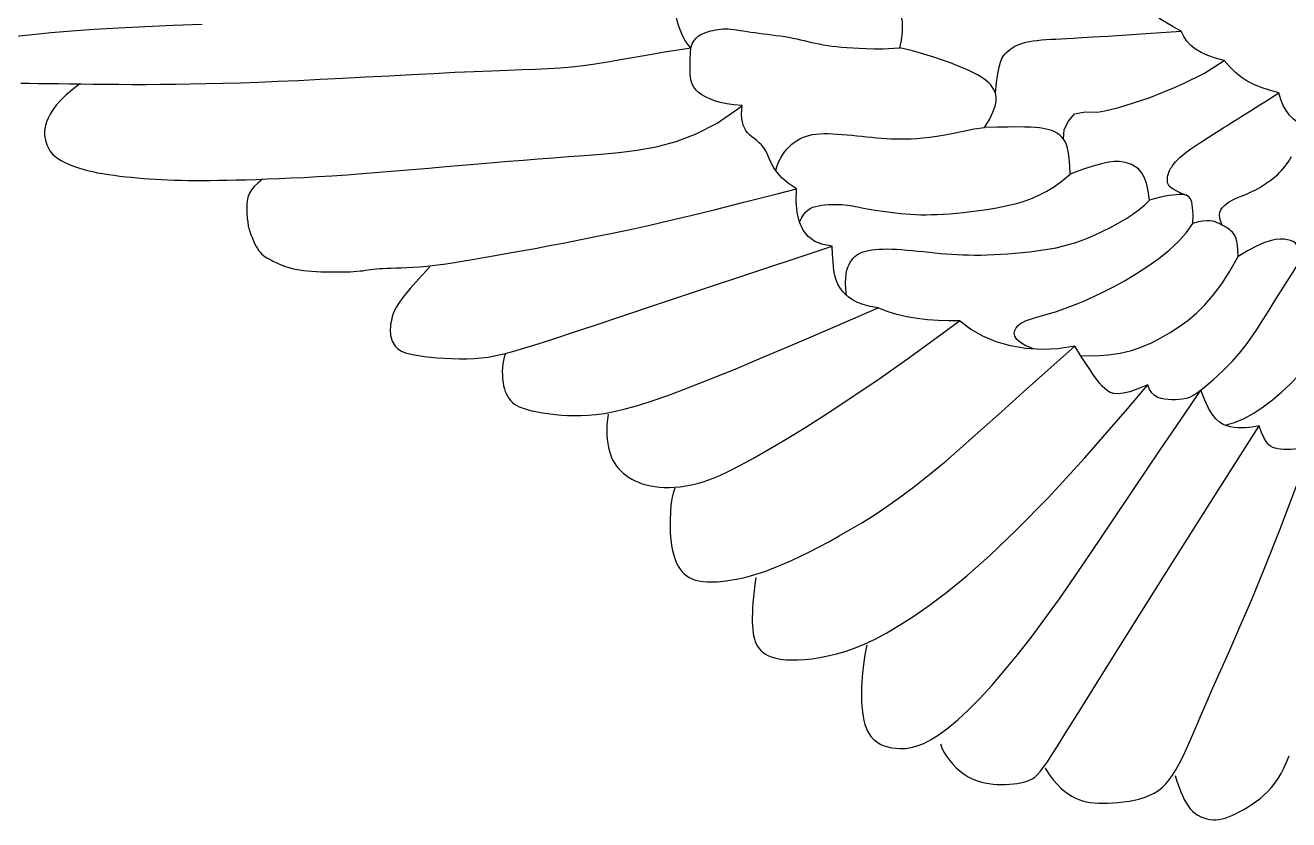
# Paper-space layout 'A0' of a CAD drawing. Header units: millimetres. Extents: x -364 to 825, y -1 to 840.
# Drawn here: x 647.309 to 651.196, y 91.16 to 93.603 of the extents above; entities that cross this region are included whole.
import ezdxf

# ---------------------------------------------------------------- set-up
doc = ezdxf.new("R2010")
doc.units = ezdxf.units.MM
doc.layers.add('ARQ_Vista 01', color=1, linetype='Continuous')

# ---------------------------------------------------------------- blocks, each defined once
blk = doc.blocks.new('BRASÃO ESTADO PARANÁ')
at = {"layer": 'ARQ_Vista 01'}
for points in [[(3244.259, -31011.296), (3245.036, -31011.21), (3245.899, -31011.127), (3246.851, -31011.048), (3247.896, -31010.973), (3249.036, -31010.905), (3250.27, -31010.845), (3251.572, -31010.79), (3252.912, -31010.741)], [(3285.327, -31011.832), (3285.403, -31011.495), (3285.449, -31011.085), (3285.442, -31010.621), (3285.361, -31010.124), (3285.183, -31009.614), (3284.887, -31009.111), (3284.452, -31008.636), (3283.856, -31008.208)], [(3298.397, -31011.066), (3298.02, -31010.863), (3297.708, -31010.68), (3297.453, -31010.513), (3297.247, -31010.36), (3297.082, -31010.217), (3296.948, -31010.079), (3296.839, -31009.944), (3296.745, -31009.808), (3296.661, -31009.668), (3296.584, -31009.522), (3296.516, -31009.37), (3296.457, -31009.211), (3296.406, -31009.042), (3296.365, -31008.865), (3296.335, -31008.676), (3296.314, -31008.476)], [(3275.622, -31011.833), (3275.508, -31011.715), (3275.376, -31011.528), (3275.241, -31011.286), (3275.115, -31011.004), (3275.01, -31010.695), (3274.942, -31010.372), (3274.921, -31010.05), (3274.963, -31009.741)], [(3275.622, -31011.833), (3275.684, -31011.649), (3275.764, -31011.5), (3275.858, -31011.381), (3275.963, -31011.288), (3276.076, -31011.217), (3276.193, -31011.162), (3276.313, -31011.119), (3276.431, -31011.084), (3276.546, -31011.053), (3276.658, -31011.025), (3276.769, -31011.002), (3276.879, -31010.983), (3276.991, -31010.969), (3277.105, -31010.96), (3277.223, -31010.956), (3277.347, -31010.959), (3277.477, -31010.968), (3277.614, -31010.982), (3277.758, -31011.001), (3277.91, -31011.023), (3278.068, -31011.048), (3278.235, -31011.075), (3278.408, -31011.102), (3278.59, -31011.129), (3278.779, -31011.154), (3278.974, -31011.18), (3279.173, -31011.204), (3279.375, -31011.23), (3279.577, -31011.256), (3279.778, -31011.284), (3279.975, -31011.313), (3280.167, -31011.346), (3280.353, -31011.381), (3280.533, -31011.419), (3280.709, -31011.459), (3280.883, -31011.499), (3281.056, -31011.54), (3281.229, -31011.58), (3281.405, -31011.619), (3281.584, -31011.655), (3281.769, -31011.69), (3281.961, -31011.721), (3282.165, -31011.75), (3282.381, -31011.776), (3282.613, -31011.8), (3282.864, -31011.822), (3283.137, -31011.841), (3283.433, -31011.858), (3283.759, -31011.873), (3284.125, -31011.88), (3284.547, -31011.875), (3285.038, -31011.854), (3285.327, -31011.832)], [(3289.762, -31013.941), (3289.813, -31013.443), (3289.87, -31013.047), (3289.931, -31012.74), (3289.997, -31012.506), (3290.068, -31012.333), (3290.142, -31012.205), (3290.22, -31012.109), (3290.301, -31012.03), (3290.385, -31011.957), (3290.473, -31011.888), (3290.568, -31011.823), (3290.669, -31011.763), (3290.78, -31011.707), (3290.901, -31011.657), (3291.033, -31011.612), (3291.179, -31011.573), (3291.339, -31011.54), (3291.513, -31011.513), (3291.701, -31011.49), (3291.902, -31011.471), (3292.114, -31011.454), (3292.338, -31011.44), (3292.573, -31011.427), (3292.818, -31011.414), (3293.079, -31011.4), (3293.387, -31011.383), (3293.782, -31011.36), (3294.302, -31011.328), (3294.985, -31011.286), (3295.87, -31011.23), (3296.994, -31011.157), (3298.397, -31011.066)], [(3300.389, -31012.419), (3299.981, -31012.311), (3299.624, -31012.188), (3299.317, -31012.049), (3299.055, -31011.894), (3298.835, -31011.719), (3298.654, -31011.524), (3298.51, -31011.307), (3298.397, -31011.066)], [(3244.493, -31013.471), (3244.889, -31013.478), (3245.314, -31013.485), (3245.767, -31013.491), (3246.249, -31013.498), (3246.758, -31013.505), (3247.294, -31013.512), (3247.855, -31013.519), (3248.439, -31013.525), (3249.047, -31013.529), (3249.676, -31013.531), (3250.324, -31013.531), (3250.991, -31013.528), (3251.676, -31013.522), (3252.384, -31013.512), (3253.119, -31013.497), (3253.887, -31013.478), (3254.694, -31013.454), (3255.544, -31013.424), (3256.443, -31013.388), (3257.396, -31013.345), (3258.404, -31013.297), (3259.454, -31013.243), (3260.525, -31013.186), (3261.599, -31013.129), (3262.658, -31013.073), (3263.683, -31013.02), (3264.655, -31012.972), (3265.556, -31012.931), (3266.371, -31012.898), (3267.109, -31012.872), (3267.782, -31012.847), (3268.404, -31012.823), (3268.985, -31012.794), (3269.54, -31012.758), (3270.081, -31012.711), (3270.621, -31012.651), (3271.172, -31012.574), (3271.745, -31012.483), (3272.352, -31012.378), (3273.003, -31012.263), (3273.71, -31012.14), (3274.482, -31012.01), (3275.332, -31011.875), (3275.622, -31011.833)], [(3277.998, -31014.507), (3277.619, -31014.476), (3277.282, -31014.429), (3276.984, -31014.366), (3276.722, -31014.29), (3276.494, -31014.204), (3276.296, -31014.11), (3276.125, -31014.009), (3275.98, -31013.903), (3275.858, -31013.794), (3275.758, -31013.668), (3275.68, -31013.514), (3275.624, -31013.317), (3275.59, -31013.064), (3275.579, -31012.742), (3275.589, -31012.336), (3275.622, -31011.833)], [(3289.255, -31015.537), (3289.488, -31015.154), (3289.65, -31014.826), (3289.748, -31014.547), (3289.793, -31014.31), (3289.795, -31014.111), (3289.762, -31013.941), (3289.703, -31013.797), (3289.629, -31013.671), (3289.547, -31013.558), (3289.455, -31013.455), (3289.351, -31013.359), (3289.231, -31013.268), (3289.091, -31013.178), (3288.93, -31013.087), (3288.744, -31012.993), (3288.529, -31012.892), (3288.282, -31012.782), (3288, -31012.664), (3287.678, -31012.538), (3287.312, -31012.406), (3286.898, -31012.268), (3286.432, -31012.126), (3285.909, -31011.98), (3285.327, -31011.832)], [(3292.93, -31016.075), (3292.93, -31016.075), (3292.963, -31015.62), (3293.156, -31015.236), (3293.434, -31014.9), (3293.929, -31014.799), (3294.498, -31014.814), (3294.841, -31014.761), (3295.491, -31014.605), (3296.898, -31014.151), (3297.515, -31013.908), (3298.075, -31013.677), (3298.507, -31013.498), (3299.48, -31013.011), (3299.912, -31012.73), (3300.389, -31012.419)], [(3302.93, -31013.926), (3302.49, -31013.805), (3302.105, -31013.679), (3301.765, -31013.541), (3301.461, -31013.383), (3301.181, -31013.199), (3300.916, -31012.982), (3300.656, -31012.724), (3300.389, -31012.419)], [(3247.234, -31013.511), (3246.879, -31013.782), (3246.581, -31014.038), (3246.335, -31014.277), (3246.134, -31014.503), (3245.975, -31014.715), (3245.851, -31014.913), (3245.758, -31015.1), (3245.69, -31015.275), (3245.643, -31015.44), (3245.614, -31015.595), (3245.6, -31015.74), (3245.601, -31015.876), (3245.614, -31016.003), (3245.636, -31016.122), (3245.667, -31016.233), (3245.703, -31016.337), (3245.744, -31016.434), (3245.791, -31016.525), (3245.844, -31016.611), (3245.904, -31016.693), (3245.974, -31016.771), (3246.054, -31016.847), (3246.146, -31016.921), (3246.251, -31016.994), (3246.37, -31017.067), (3246.503, -31017.139), (3246.65, -31017.21), (3246.811, -31017.28), (3246.986, -31017.347), (3247.174, -31017.411), (3247.375, -31017.472), (3247.59, -31017.529), (3247.818, -31017.582), (3248.057, -31017.63), (3248.306, -31017.674), (3248.563, -31017.715), (3248.827, -31017.752), (3249.096, -31017.786), (3249.368, -31017.817), (3249.642, -31017.845), (3249.916, -31017.871), (3250.191, -31017.895), (3250.469, -31017.917), (3250.75, -31017.936), (3251.036, -31017.952), (3251.329, -31017.966), (3251.628, -31017.977), (3251.937, -31017.985), (3252.255, -31017.991), (3252.585, -31017.993), (3252.929, -31017.993), (3253.291, -31017.991), (3253.671, -31017.985), (3254.073, -31017.978), (3254.499, -31017.968), (3254.95, -31017.955), (3255.431, -31017.94), (3255.94, -31017.923), (3256.479, -31017.901), (3257.048, -31017.876), (3257.648, -31017.847), (3258.279, -31017.812), (3258.942, -31017.771), (3259.638, -31017.724), (3260.365, -31017.671), (3261.118, -31017.612), (3261.889, -31017.549), (3262.67, -31017.483), (3263.453, -31017.416), (3264.23, -31017.349), (3264.995, -31017.283), (3265.738, -31017.219), (3266.456, -31017.159), (3267.155, -31017.103), (3267.843, -31017.048), (3268.53, -31016.993), (3269.225, -31016.939), (3269.937, -31016.883), (3270.675, -31016.825), (3271.449, -31016.763), (3272.265, -31016.692), (3273.12, -31016.59), (3274.01, -31016.43), (3274.928, -31016.185), (3275.871, -31015.828), (3276.832, -31015.333), (3277.807, -31014.672), (3277.998, -31014.507)], [(3298.69, -31018.705), (3298.404, -31018.591), (3298.185, -31018.49), (3298.024, -31018.401), (3297.912, -31018.323), (3297.839, -31018.253), (3297.796, -31018.189), (3297.774, -31018.131), (3297.764, -31018.076), (3297.759, -31018.022), (3297.756, -31017.97), (3297.755, -31017.919), (3297.758, -31017.869), (3297.764, -31017.818), (3297.773, -31017.768), (3297.786, -31017.716), (3297.801, -31017.664), (3297.821, -31017.61), (3297.844, -31017.555), (3297.871, -31017.499), (3297.903, -31017.441), (3297.939, -31017.382), (3297.979, -31017.321), (3298.024, -31017.259), (3298.074, -31017.196), (3298.129, -31017.131), (3298.19, -31017.064), (3298.258, -31016.995), (3298.333, -31016.924), (3298.416, -31016.85), (3298.508, -31016.773), (3298.609, -31016.693), (3298.72, -31016.61), (3298.843, -31016.522), (3298.974, -31016.431), (3299.114, -31016.338), (3299.26, -31016.242), (3299.41, -31016.145), (3299.564, -31016.047), (3299.72, -31015.948), (3299.877, -31015.849), (3300.032, -31015.751), (3300.188, -31015.653), (3300.346, -31015.554), (3300.507, -31015.453), (3300.672, -31015.348), (3300.844, -31015.24), (3301.024, -31015.127), (3301.212, -31015.008), (3301.411, -31014.883), (3301.618, -31014.753), (3301.832, -31014.618), (3302.051, -31014.48), (3302.272, -31014.341), (3302.493, -31014.201), (3302.714, -31014.063), (3302.93, -31013.926)], [(3304.142, -31015.537), (3303.961, -31015.424), (3303.779, -31015.29), (3303.6, -31015.134), (3303.429, -31014.953), (3303.272, -31014.744), (3303.133, -31014.504), (3303.018, -31014.233), (3302.93, -31013.926)], [(3280.527, -31018.374), (3280.153, -31018.126), (3279.863, -31017.88), (3279.642, -31017.637), (3279.477, -31017.403), (3279.354, -31017.18), (3279.258, -31016.972), (3279.176, -31016.782), (3279.095, -31016.614), (3279.002, -31016.469), (3278.899, -31016.345), (3278.789, -31016.237), (3278.675, -31016.14), (3278.561, -31016.051), (3278.45, -31015.963), (3278.346, -31015.874), (3278.252, -31015.778), (3278.171, -31015.672), (3278.103, -31015.553), (3278.05, -31015.42), (3278.011, -31015.272), (3277.986, -31015.109), (3277.975, -31014.927), (3277.979, -31014.727), (3277.998, -31014.507)], [(3279.56, -31017.52), (3279.628, -31017.308), (3279.705, -31017.116), (3279.79, -31016.944), (3279.883, -31016.789), (3279.982, -31016.65), (3280.087, -31016.526), (3280.196, -31016.413), (3280.31, -31016.312), (3280.427, -31016.22), (3280.548, -31016.137), (3280.675, -31016.064), (3280.808, -31016), (3280.949, -31015.946), (3281.098, -31015.901), (3281.257, -31015.865), (3281.427, -31015.84), (3281.609, -31015.824), (3281.801, -31015.817), (3282.002, -31015.817), (3282.211, -31015.824), (3282.427, -31015.836), (3282.647, -31015.853), (3282.871, -31015.873), (3283.098, -31015.895), (3283.326, -31015.918), (3283.555, -31015.942), (3283.784, -31015.965), (3284.013, -31015.987), (3284.241, -31016.008), (3284.47, -31016.027), (3284.697, -31016.042), (3284.923, -31016.055), (3285.148, -31016.063), (3285.376, -31016.066), (3285.611, -31016.063), (3285.857, -31016.053), (3286.119, -31016.036), (3286.401, -31016.01), (3286.707, -31015.975), (3287.041, -31015.929), (3287.408, -31015.872), (3287.815, -31015.799), (3288.267, -31015.707), (3288.773, -31015.591), (3289.255, -31015.537)], [(3293.243, -31017.705), (3293.224, -31017.308), (3293.196, -31016.979), (3293.158, -31016.711), (3293.113, -31016.494), (3293.059, -31016.322), (3292.998, -31016.185), (3292.93, -31016.075), (3292.856, -31015.983), (3292.776, -31015.904), (3292.689, -31015.835), (3292.595, -31015.774), (3292.492, -31015.722), (3292.379, -31015.677), (3292.256, -31015.638), (3292.121, -31015.605), (3291.974, -31015.577), (3291.811, -31015.554), (3291.623, -31015.535), (3291.396, -31015.521), (3291.118, -31015.512), (3290.778, -31015.509), (3290.362, -31015.512), (3289.858, -31015.521), (3289.255, -31015.537)], [(3300.317, -31020.074), (3300.231, -31019.901), (3300.183, -31019.743), (3300.172, -31019.6), (3300.192, -31019.47), (3300.239, -31019.352), (3300.311, -31019.245), (3300.402, -31019.148), (3300.508, -31019.061), (3300.627, -31018.982), (3300.755, -31018.91), (3300.89, -31018.844), (3301.029, -31018.782), (3301.171, -31018.724), (3301.312, -31018.667), (3301.45, -31018.61), (3301.583, -31018.553), (3301.708, -31018.494), (3301.827, -31018.434), (3301.939, -31018.372), (3302.044, -31018.311), (3302.143, -31018.25), (3302.237, -31018.19), (3302.326, -31018.131), (3302.409, -31018.075), (3302.489, -31018.021), (3302.565, -31017.968), (3302.641, -31017.913), (3302.717, -31017.854), (3302.794, -31017.788), (3302.876, -31017.713), (3302.962, -31017.626), (3303.055, -31017.526), (3303.156, -31017.408), (3303.266, -31017.267), (3303.385, -31017.095), (3303.515, -31016.886)], [(3296.922, -31018.913), (3296.864, -31018.476), (3296.78, -31018.122), (3296.673, -31017.841), (3296.547, -31017.623), (3296.403, -31017.458), (3296.246, -31017.336), (3296.079, -31017.249), (3295.903, -31017.185), (3295.719, -31017.14), (3295.518, -31017.114), (3295.287, -31017.115), (3295.013, -31017.147), (3294.685, -31017.216), (3294.288, -31017.329), (3293.812, -31017.49), (3293.243, -31017.705)], [(3255.718, -31017.937), (3255.505, -31018.113), (3255.34, -31018.277), (3255.215, -31018.431), (3255.124, -31018.576), (3255.063, -31018.714), (3255.025, -31018.845), (3255.003, -31018.972), (3254.993, -31019.095), (3254.988, -31019.216), (3254.988, -31019.334), (3254.992, -31019.447), (3254.998, -31019.556), (3255.007, -31019.659), (3255.016, -31019.754), (3255.026, -31019.841), (3255.036, -31019.919), (3255.045, -31019.987), (3255.053, -31020.048), (3255.062, -31020.105), (3255.073, -31020.16), (3255.087, -31020.216), (3255.103, -31020.277), (3255.125, -31020.345), (3255.151, -31020.424), (3255.184, -31020.514), (3255.222, -31020.614), (3255.266, -31020.722), (3255.315, -31020.833), (3255.369, -31020.944), (3255.427, -31021.053), (3255.488, -31021.157), (3255.553, -31021.251), (3255.621, -31021.334), (3255.691, -31021.407), (3255.766, -31021.472), (3255.845, -31021.53), (3255.927, -31021.583), (3256.015, -31021.633), (3256.107, -31021.682), (3256.205, -31021.731), (3256.309, -31021.783), (3256.419, -31021.835), (3256.536, -31021.887), (3256.661, -31021.939), (3256.795, -31021.989), (3256.939, -31022.035), (3257.093, -31022.078), (3257.259, -31022.115), (3257.436, -31022.146), (3257.623, -31022.171), (3257.817, -31022.192), (3258.018, -31022.207), (3258.223, -31022.219), (3258.43, -31022.228), (3258.637, -31022.233), (3258.841, -31022.236), (3259.042, -31022.238), (3259.238, -31022.237), (3259.428, -31022.235), (3259.611, -31022.231), (3259.786, -31022.225), (3259.952, -31022.216), (3260.108, -31022.206), (3260.253, -31022.193), (3260.387, -31022.179), (3260.512, -31022.162), (3260.634, -31022.145), (3260.756, -31022.128), (3260.881, -31022.111), (3261.014, -31022.096), (3261.158, -31022.083), (3261.318, -31022.072), (3261.497, -31022.064), (3261.696, -31022.058), (3261.917, -31022.052), (3262.159, -31022.045), (3262.424, -31022.034), (3262.713, -31022.018), (3263.026, -31021.994), (3263.364, -31021.963), (3263.729, -31021.921), (3264.122, -31021.87), (3264.542, -31021.809), (3264.993, -31021.739), (3265.474, -31021.659), (3265.987, -31021.572), (3266.533, -31021.476), (3267.114, -31021.373), (3267.73, -31021.262), (3268.379, -31021.143), (3269.059, -31021.016), (3269.77, -31020.881), (3270.509, -31020.736), (3271.273, -31020.583), (3272.062, -31020.42), (3272.874, -31020.247), (3273.713, -31020.062), (3274.613, -31019.856), (3275.613, -31019.619), (3276.755, -31019.339), (3278.079, -31019.006), (3279.624, -31018.61), (3280.527, -31018.374)], [(3280.659, -31019.923), (3280.75, -31019.737), (3280.845, -31019.585), (3280.945, -31019.463), (3281.051, -31019.366), (3281.163, -31019.292), (3281.283, -31019.236), (3281.411, -31019.195), (3281.548, -31019.164), (3281.695, -31019.14), (3281.848, -31019.123), (3282.007, -31019.111), (3282.167, -31019.105), (3282.326, -31019.103), (3282.48, -31019.106), (3282.629, -31019.113), (3282.767, -31019.123), (3282.895, -31019.136), (3283.014, -31019.153), (3283.13, -31019.171), (3283.246, -31019.193), (3283.368, -31019.217), (3283.498, -31019.243), (3283.643, -31019.271), (3283.805, -31019.302), (3283.989, -31019.334), (3284.191, -31019.367), (3284.408, -31019.401), (3284.637, -31019.434), (3284.875, -31019.466), (3285.117, -31019.495), (3285.36, -31019.521), (3285.601, -31019.543), (3285.837, -31019.56), (3286.071, -31019.573), (3286.307, -31019.58), (3286.547, -31019.581), (3286.796, -31019.578), (3287.058, -31019.569), (3287.335, -31019.554), (3287.632, -31019.534), (3287.95, -31019.508), (3288.288, -31019.475), (3288.64, -31019.436), (3289.001, -31019.39), (3289.369, -31019.336), (3289.737, -31019.275), (3290.102, -31019.205), (3290.46, -31019.126), (3290.807, -31019.038), (3291.146, -31018.934), (3291.481, -31018.811), (3291.816, -31018.662), (3292.156, -31018.482), (3292.504, -31018.267), (3292.865, -31018.009), (3293.243, -31017.705)], [(3282.178, -31021.036), (3281.745, -31020.968), (3281.377, -31020.821), (3281.073, -31020.597), (3280.833, -31020.297), (3280.659, -31019.923), (3280.549, -31019.477), (3280.505, -31018.96), (3280.527, -31018.374)], [(3298.93, -31019.987), (3298.941, -31019.563), (3298.924, -31019.239), (3298.883, -31019.002), (3298.82, -31018.838), (3298.739, -31018.734), (3298.642, -31018.676), (3298.533, -31018.651), (3298.415, -31018.644), (3298.29, -31018.644), (3298.154, -31018.651), (3298.005, -31018.666), (3297.838, -31018.691), (3297.651, -31018.726), (3297.438, -31018.774), (3297.196, -31018.836), (3296.922, -31018.913)], [(3282.851, -31023.326), (3282.82, -31023.015), (3282.808, -31022.747), (3282.813, -31022.517), (3282.834, -31022.321), (3282.868, -31022.155), (3282.912, -31022.013), (3282.965, -31021.89), (3283.024, -31021.784), (3283.087, -31021.688), (3283.156, -31021.603), (3283.231, -31021.527), (3283.313, -31021.46), (3283.404, -31021.402), (3283.504, -31021.351), (3283.615, -31021.307), (3283.737, -31021.27), (3283.872, -31021.239), (3284.02, -31021.214), (3284.18, -31021.194), (3284.353, -31021.181), (3284.539, -31021.173), (3284.737, -31021.171), (3284.947, -31021.175), (3285.169, -31021.185), (3285.403, -31021.2), (3285.647, -31021.219), (3285.9, -31021.243), (3286.158, -31021.269), (3286.421, -31021.296), (3286.685, -31021.323), (3286.95, -31021.35), (3287.213, -31021.375), (3287.473, -31021.397), (3287.731, -31021.416), (3287.99, -31021.431), (3288.252, -31021.442), (3288.52, -31021.45), (3288.795, -31021.453), (3289.08, -31021.452), (3289.378, -31021.446), (3289.69, -31021.434), (3290.012, -31021.418), (3290.342, -31021.396), (3290.677, -31021.37), (3291.012, -31021.339), (3291.344, -31021.303), (3291.67, -31021.263), (3291.986, -31021.218), (3292.29, -31021.168), (3292.584, -31021.112), (3292.874, -31021.047), (3293.163, -31020.97), (3293.456, -31020.881), (3293.757, -31020.776), (3294.07, -31020.654), (3294.4, -31020.513), (3294.747, -31020.35), (3295.106, -31020.17), (3295.465, -31019.975), (3295.816, -31019.769), (3296.146, -31019.557), (3296.448, -31019.34), (3296.71, -31019.125), (3296.922, -31018.913)], [(3301.04, -31021.525), (3301.027, -31021.231), (3301.003, -31020.994), (3300.97, -31020.806), (3300.929, -31020.659), (3300.882, -31020.546), (3300.829, -31020.46), (3300.773, -31020.393), (3300.714, -31020.337), (3300.654, -31020.287), (3300.592, -31020.24), (3300.528, -31020.196), (3300.461, -31020.154), (3300.391, -31020.114), (3300.317, -31020.074), (3300.24, -31020.034), (3300.157, -31019.994), (3300.07, -31019.953), (3299.972, -31019.915), (3299.86, -31019.884), (3299.73, -31019.865), (3299.576, -31019.861), (3299.395, -31019.878), (3299.181, -31019.918), (3298.93, -31019.987)], [(3291.536, -31025.812), (3291.178, -31025.668), (3290.922, -31025.52), (3290.755, -31025.372), (3290.664, -31025.225), (3290.638, -31025.084), (3290.664, -31024.952), (3290.728, -31024.831), (3290.82, -31024.725), (3290.928, -31024.636), (3291.051, -31024.561), (3291.193, -31024.496), (3291.353, -31024.438), (3291.534, -31024.382), (3291.738, -31024.324), (3291.966, -31024.26), (3292.22, -31024.188), (3292.501, -31024.102), (3292.81, -31024), (3293.147, -31023.88), (3293.513, -31023.739), (3293.908, -31023.574), (3294.333, -31023.383), (3294.788, -31023.163), (3295.274, -31022.912), (3295.787, -31022.628), (3296.316, -31022.314), (3296.844, -31021.973), (3297.357, -31021.609), (3297.837, -31021.225), (3298.27, -31020.824), (3298.64, -31020.41), (3298.93, -31019.987)], [(3263.497, -31022.002), (3262.982, -31022.561), (3262.585, -31023.011), (3262.29, -31023.367), (3262.08, -31023.645), (3261.938, -31023.86), (3261.849, -31024.027), (3261.796, -31024.16), (3261.762, -31024.276), (3261.734, -31024.386), (3261.709, -31024.494), (3261.689, -31024.599), (3261.672, -31024.702), (3261.66, -31024.802), (3261.654, -31024.9), (3261.654, -31024.997), (3261.66, -31025.091), (3261.672, -31025.184), (3261.691, -31025.274), (3261.717, -31025.362), (3261.75, -31025.446), (3261.789, -31025.527), (3261.835, -31025.604), (3261.887, -31025.675), (3261.945, -31025.742), (3262.01, -31025.803), (3262.086, -31025.859), (3262.176, -31025.911), (3262.284, -31025.958), (3262.415, -31026.002), (3262.571, -31026.043), (3262.758, -31026.082), (3262.98, -31026.119), (3263.237, -31026.155), (3263.527, -31026.188), (3263.841, -31026.217), (3264.173, -31026.241), (3264.517, -31026.258), (3264.865, -31026.266), (3265.212, -31026.265), (3265.549, -31026.253), (3265.876, -31026.228), (3266.205, -31026.186), (3266.555, -31026.122), (3266.944, -31026.034), (3267.391, -31025.915), (3267.912, -31025.763), (3268.528, -31025.572), (3269.254, -31025.338), (3270.118, -31025.055), (3271.168, -31024.706), (3272.464, -31024.274), (3274.063, -31023.74), (3276.021, -31023.086), (3278.398, -31022.293), (3281.25, -31021.344), (3282.178, -31021.036)], [(3284.312, -31023.903), (3283.945, -31023.841), (3283.628, -31023.756), (3283.356, -31023.651), (3283.125, -31023.53), (3282.931, -31023.397), (3282.77, -31023.255), (3282.638, -31023.107), (3282.531, -31022.956), (3282.444, -31022.805), (3282.375, -31022.646), (3282.322, -31022.471), (3282.28, -31022.27), (3282.247, -31022.035), (3282.222, -31021.757), (3282.199, -31021.427), (3282.178, -31021.036)], [(3303.865, -31021.812), (3303.879, -31021.538), (3303.869, -31021.315), (3303.833, -31021.139), (3303.775, -31021.003), (3303.695, -31020.902), (3303.593, -31020.828), (3303.472, -31020.776), (3303.331, -31020.741), (3303.172, -31020.717), (3302.989, -31020.711), (3302.775, -31020.732), (3302.525, -31020.788), (3302.233, -31020.887), (3301.892, -31021.037), (3301.497, -31021.247), (3301.04, -31021.525)], [(3293.723, -31026.117), (3294.391, -31026.129), (3295.002, -31026.09), (3295.562, -31026.007), (3296.081, -31025.882), (3296.564, -31025.719), (3297.019, -31025.524), (3297.453, -31025.301), (3297.874, -31025.053), (3298.287, -31024.784), (3298.694, -31024.484), (3299.096, -31024.146), (3299.493, -31023.758), (3299.885, -31023.312), (3300.273, -31022.797), (3300.658, -31022.205), (3301.04, -31021.525)], [(3299.31, -31027.725), (3299.883, -31027.24), (3300.362, -31026.798), (3300.765, -31026.389), (3301.106, -31026.001), (3301.404, -31025.624), (3301.674, -31025.247), (3301.932, -31024.858), (3302.195, -31024.446), (3302.474, -31024.006), (3302.76, -31023.555), (3303.041, -31023.113), (3303.301, -31022.703), (3303.527, -31022.346), (3303.706, -31022.064), (3303.823, -31021.879), (3303.865, -31021.812)], [(3300.428, -31029.349), (3300.873, -31029.225), (3301.319, -31029.037), (3301.762, -31028.795), (3302.201, -31028.506), (3302.632, -31028.177), (3303.054, -31027.817), (3303.464, -31027.432), (3303.859, -31027.031), (3304.238, -31026.619), (3304.602, -31026.194), (3304.954, -31025.75), (3305.295, -31025.283), (3305.627, -31024.787), (3305.954, -31024.259), (3306.277, -31023.692), (3306.598, -31023.083)], [(3266.995, -31026.062), (3266.946, -31026.195), (3266.908, -31026.344), (3266.881, -31026.506), (3266.864, -31026.676), (3266.858, -31026.851), (3266.861, -31027.027), (3266.872, -31027.199), (3266.892, -31027.364), (3266.92, -31027.518), (3266.955, -31027.661), (3266.999, -31027.793), (3267.05, -31027.914), (3267.11, -31028.025), (3267.178, -31028.126), (3267.254, -31028.218), (3267.339, -31028.3), (3267.432, -31028.373), (3267.536, -31028.438), (3267.65, -31028.496), (3267.776, -31028.549), (3267.915, -31028.596), (3268.068, -31028.64), (3268.237, -31028.68), (3268.423, -31028.72), (3268.626, -31028.758), (3268.846, -31028.794), (3269.083, -31028.828), (3269.337, -31028.857), (3269.607, -31028.88), (3269.892, -31028.896), (3270.194, -31028.904), (3270.511, -31028.902), (3270.844, -31028.889), (3271.205, -31028.859), (3271.604, -31028.804), (3272.054, -31028.72), (3272.566, -31028.599), (3273.153, -31028.435), (3273.827, -31028.222), (3274.599, -31027.954), (3275.484, -31027.622), (3276.5, -31027.221), (3277.669, -31026.743), (3279.014, -31026.18), (3280.555, -31025.524), (3282.314, -31024.767), (3284.312, -31023.903)], [(3288.088, -31024.501), (3287.598, -31024.507), (3287.106, -31024.494), (3286.615, -31024.461), (3286.13, -31024.406), (3285.653, -31024.324), (3285.188, -31024.215), (3284.74, -31024.076), (3284.312, -31023.903)], [(3271.771, -31028.832), (3271.739, -31029.091), (3271.72, -31029.337), (3271.712, -31029.57), (3271.716, -31029.791), (3271.731, -31030), (3271.756, -31030.197), (3271.789, -31030.381), (3271.831, -31030.553), (3271.881, -31030.713), (3271.939, -31030.862), (3272.005, -31031.001), (3272.08, -31031.131), (3272.164, -31031.252), (3272.257, -31031.366), (3272.36, -31031.473), (3272.472, -31031.575), (3272.595, -31031.673), (3272.728, -31031.765), (3272.871, -31031.851), (3273.024, -31031.931), (3273.188, -31032.003), (3273.362, -31032.067), (3273.546, -31032.123), (3273.74, -31032.169), (3273.945, -31032.204), (3274.159, -31032.229), (3274.384, -31032.243), (3274.618, -31032.245), (3274.862, -31032.234), (3275.115, -31032.21), (3275.378, -31032.173), (3275.65, -31032.121), (3275.932, -31032.054), (3276.237, -31031.963), (3276.576, -31031.842), (3276.962, -31031.681), (3277.408, -31031.473), (3277.926, -31031.209), (3278.529, -31030.882), (3279.231, -31030.482), (3280.041, -31030.003), (3280.962, -31029.437), (3281.997, -31028.78), (3283.145, -31028.024), (3284.407, -31027.163), (3285.786, -31026.193), (3287.281, -31025.106), (3288.088, -31024.501)], [(3293.445, -31025.683), (3292.664, -31025.8), (3291.904, -31025.834), (3291.169, -31025.79), (3290.465, -31025.67), (3289.8, -31025.477), (3289.177, -31025.216), (3288.605, -31024.89), (3288.088, -31024.501)], [(3274.875, -31032.278), (3274.797, -31032.5), (3274.737, -31032.765), (3274.694, -31033.062), (3274.665, -31033.381), (3274.651, -31033.711), (3274.651, -31034.042), (3274.663, -31034.362), (3274.687, -31034.662), (3274.721, -31034.933), (3274.766, -31035.175), (3274.82, -31035.391), (3274.883, -31035.582), (3274.954, -31035.751), (3275.034, -31035.901), (3275.12, -31036.033), (3275.214, -31036.15), (3275.314, -31036.253), (3275.423, -31036.344), (3275.542, -31036.422), (3275.674, -31036.487), (3275.821, -31036.54), (3275.986, -31036.58), (3276.171, -31036.607), (3276.377, -31036.623), (3276.607, -31036.625), (3276.859, -31036.615), (3277.132, -31036.591), (3277.423, -31036.552), (3277.732, -31036.499), (3278.056, -31036.429), (3278.394, -31036.343), (3278.743, -31036.24), (3279.104, -31036.119), (3279.475, -31035.979), (3279.86, -31035.822), (3280.259, -31035.646), (3280.673, -31035.453), (3281.104, -31035.241), (3281.553, -31035.01), (3282.021, -31034.761), (3282.511, -31034.493), (3283.024, -31034.2), (3283.562, -31033.878), (3284.128, -31033.521), (3284.724, -31033.123), (3285.352, -31032.679), (3286.016, -31032.183), (3286.716, -31031.63), (3287.457, -31031.014), (3288.25, -31030.329), (3289.108, -31029.571), (3290.043, -31028.732), (3291.07, -31027.809), (3292.199, -31026.794), (3293.445, -31025.683), (3293.445, -31025.683)], [(3296.841, -31027.481), (3296.385, -31027.67), (3296.01, -31027.797), (3295.705, -31027.87), (3295.459, -31027.895), (3295.26, -31027.878), (3295.099, -31027.828), (3294.963, -31027.75), (3294.841, -31027.652), (3294.724, -31027.538), (3294.604, -31027.402), (3294.474, -31027.236), (3294.327, -31027.033), (3294.158, -31026.784), (3293.959, -31026.481), (3293.723, -31026.117), (3293.445, -31025.683)], [(3278.643, -31036.428), (3278.593, -31036.744), (3278.552, -31037.043), (3278.521, -31037.325), (3278.497, -31037.59), (3278.482, -31037.838), (3278.473, -31038.07), (3278.47, -31038.285), (3278.472, -31038.484), (3278.479, -31038.667), (3278.491, -31038.835), (3278.509, -31038.99), (3278.534, -31039.132), (3278.567, -31039.264), (3278.608, -31039.387), (3278.658, -31039.501), (3278.718, -31039.61), (3278.789, -31039.713), (3278.873, -31039.809), (3278.972, -31039.899), (3279.09, -31039.981), (3279.227, -31040.054), (3279.387, -31040.117), (3279.572, -31040.168), (3279.785, -31040.208), (3280.026, -31040.235), (3280.295, -31040.248), (3280.59, -31040.246), (3280.909, -31040.228), (3281.249, -31040.192), (3281.608, -31040.138), (3281.986, -31040.064), (3282.379, -31039.969), (3282.786, -31039.851), (3283.216, -31039.703), (3283.675, -31039.516), (3284.172, -31039.282), (3284.715, -31038.992), (3285.311, -31038.638), (3285.97, -31038.211), (3286.698, -31037.703), (3287.509, -31037.098), (3288.432, -31036.35), (3289.5, -31035.406), (3290.747, -31034.212), (3292.207, -31032.715), (3293.913, -31030.862), (3295.899, -31028.598), (3296.841, -31027.481)], [(3299.31, -31027.725), (3299.129, -31027.868), (3298.955, -31027.978), (3298.785, -31028.058), (3298.619, -31028.114), (3298.455, -31028.148), (3298.292, -31028.166), (3298.127, -31028.173), (3297.96, -31028.171), (3297.791, -31028.164), (3297.621, -31028.148), (3297.456, -31028.115), (3297.3, -31028.06), (3297.156, -31027.975), (3297.028, -31027.855), (3296.922, -31027.692), (3296.841, -31027.481)], [(3283.786, -31039.542), (3283.701, -31040.017), (3283.637, -31040.454), (3283.591, -31040.857), (3283.561, -31041.226), (3283.545, -31041.565), (3283.542, -31041.875), (3283.549, -31042.158), (3283.564, -31042.416), (3283.587, -31042.652), (3283.616, -31042.867), (3283.654, -31043.063), (3283.699, -31043.24), (3283.754, -31043.401), (3283.819, -31043.547), (3283.894, -31043.679), (3283.98, -31043.799), (3284.078, -31043.908), (3284.189, -31044.007), (3284.312, -31044.093), (3284.449, -31044.169), (3284.6, -31044.232), (3284.765, -31044.284), (3284.946, -31044.323), (3285.142, -31044.35), (3285.356, -31044.362), (3285.588, -31044.353), (3285.843, -31044.316), (3286.124, -31044.24), (3286.433, -31044.12), (3286.774, -31043.946), (3287.15, -31043.71), (3287.564, -31043.404), (3288.018, -31043.022), (3288.509, -31042.564), (3289.035, -31042.032), (3289.592, -31041.429), (3290.177, -31040.757), (3290.786, -31040.017), (3291.417, -31039.213), (3292.066, -31038.346), (3292.735, -31037.412), (3293.45, -31036.381), (3294.241, -31035.216), (3295.14, -31033.879), (3296.178, -31032.335), (3297.385, -31030.547), (3298.794, -31028.477), (3299.31, -31027.725)], [(3302.019, -31029.379), (3301.857, -31029.412), (3301.693, -31029.44), (3301.527, -31029.461), (3301.36, -31029.474), (3301.192, -31029.479), (3301.023, -31029.473), (3300.853, -31029.456), (3300.683, -31029.428), (3300.513, -31029.384), (3300.342, -31029.315), (3300.172, -31029.209), (3300.001, -31029.055), (3299.829, -31028.842), (3299.657, -31028.556), (3299.484, -31028.188), (3299.31, -31027.725)], [(3298.105, -31045.616), (3298.196, -31045.88), (3298.281, -31046.122), (3298.364, -31046.341), (3298.446, -31046.54), (3298.53, -31046.72), (3298.617, -31046.882), (3298.711, -31047.026), (3298.813, -31047.155), (3298.925, -31047.269), (3299.045, -31047.368), (3299.173, -31047.453), (3299.308, -31047.523), (3299.446, -31047.579), (3299.587, -31047.621), (3299.73, -31047.649), (3299.872, -31047.663), (3300.013, -31047.664), (3300.153, -31047.651), (3300.295, -31047.624), (3300.44, -31047.585), (3300.59, -31047.533), (3300.745, -31047.469), (3300.909, -31047.393), (3301.081, -31047.305), (3301.264, -31047.206), (3301.454, -31047.095), (3301.649, -31046.972), (3301.846, -31046.837), (3302.041, -31046.689), (3302.231, -31046.528), (3302.414, -31046.354), (3302.586, -31046.167), (3302.745, -31045.965), (3302.893, -31045.749), (3303.031, -31045.515), (3303.163, -31045.264), (3303.29, -31044.992), (3303.415, -31044.699)], [(3287.208, -31044.146), (3287.275, -31044.333), (3287.369, -31044.524), (3287.487, -31044.716), (3287.625, -31044.904), (3287.78, -31045.086), (3287.948, -31045.257), (3288.126, -31045.413), (3288.311, -31045.551), (3288.499, -31045.669), (3288.689, -31045.766), (3288.881, -31045.845), (3289.074, -31045.907), (3289.268, -31045.954), (3289.462, -31045.988), (3289.657, -31046.011), (3289.851, -31046.024), (3290.043, -31046.029), (3290.233, -31046.027), (3290.418, -31046.017), (3290.597, -31046.001), (3290.769, -31045.978), (3290.932, -31045.949), (3291.084, -31045.914), (3291.223, -31045.874), (3291.35, -31045.828), (3291.469, -31045.767), (3291.587, -31045.686), (3291.71, -31045.574), (3291.845, -31045.423), (3291.999, -31045.225), (3292.177, -31044.972), (3292.386, -31044.656), (3292.647, -31044.245), (3293.036, -31043.622), (3293.646, -31042.646), (3294.566, -31041.176), (3295.888, -31039.073), (3297.702, -31036.196), (3300.1, -31032.404), (3302.019, -31029.379)], [(3304.413, -31030.356), (3304.13, -31030.407), (3303.881, -31030.445), (3303.661, -31030.469), (3303.468, -31030.482), (3303.296, -31030.485), (3303.144, -31030.479), (3303.006, -31030.466), (3302.879, -31030.447), (3302.761, -31030.422), (3302.648, -31030.384), (3302.54, -31030.324), (3302.436, -31030.232), (3302.333, -31030.101), (3302.23, -31029.921), (3302.126, -31029.683), (3302.019, -31029.379)], [(3292.073, -31045.276), (3292.264, -31045.56), (3292.449, -31045.805), (3292.629, -31046.015), (3292.804, -31046.193), (3292.976, -31046.343), (3293.145, -31046.469), (3293.312, -31046.572), (3293.478, -31046.658), (3293.644, -31046.729), (3293.812, -31046.786), (3293.984, -31046.831), (3294.162, -31046.864), (3294.348, -31046.886), (3294.544, -31046.899), (3294.752, -31046.902), (3294.973, -31046.898), (3295.209, -31046.886), (3295.457, -31046.867), (3295.711, -31046.839), (3295.969, -31046.8), (3296.224, -31046.751), (3296.474, -31046.691), (3296.713, -31046.617), (3296.937, -31046.529), (3297.143, -31046.427), (3297.333, -31046.307), (3297.51, -31046.166), (3297.676, -31046.003), (3297.836, -31045.813), (3297.991, -31045.595), (3298.145, -31045.346), (3298.301, -31045.062), (3298.462, -31044.74), (3298.634, -31044.373), (3298.824, -31043.951), (3299.036, -31043.466), (3299.277, -31042.909), (3299.552, -31042.272), (3299.869, -31041.546), (3300.232, -31040.721), (3300.649, -31039.786), (3301.124, -31038.705), (3301.666, -31037.441), (3302.28, -31035.956), (3302.972, -31034.211), (3303.75, -31032.169)]]:
    blk.add_lwpolyline(points, dxfattribs=at)

psp = doc.layouts.new('A0')

# ---------------------------------------------------------------- block references
at = {"layer": 'ARQ_Vista 01', "xscale": 0.06623285758541897, "yscale": 0.06623285759997088, "zscale": 0.0662328576}
psp.add_blockref('BRASÃO ESTADO PARANÁ', (432.403, 2147.5357), dxfattribs=at)

doc.saveas('drawing.dxf')
